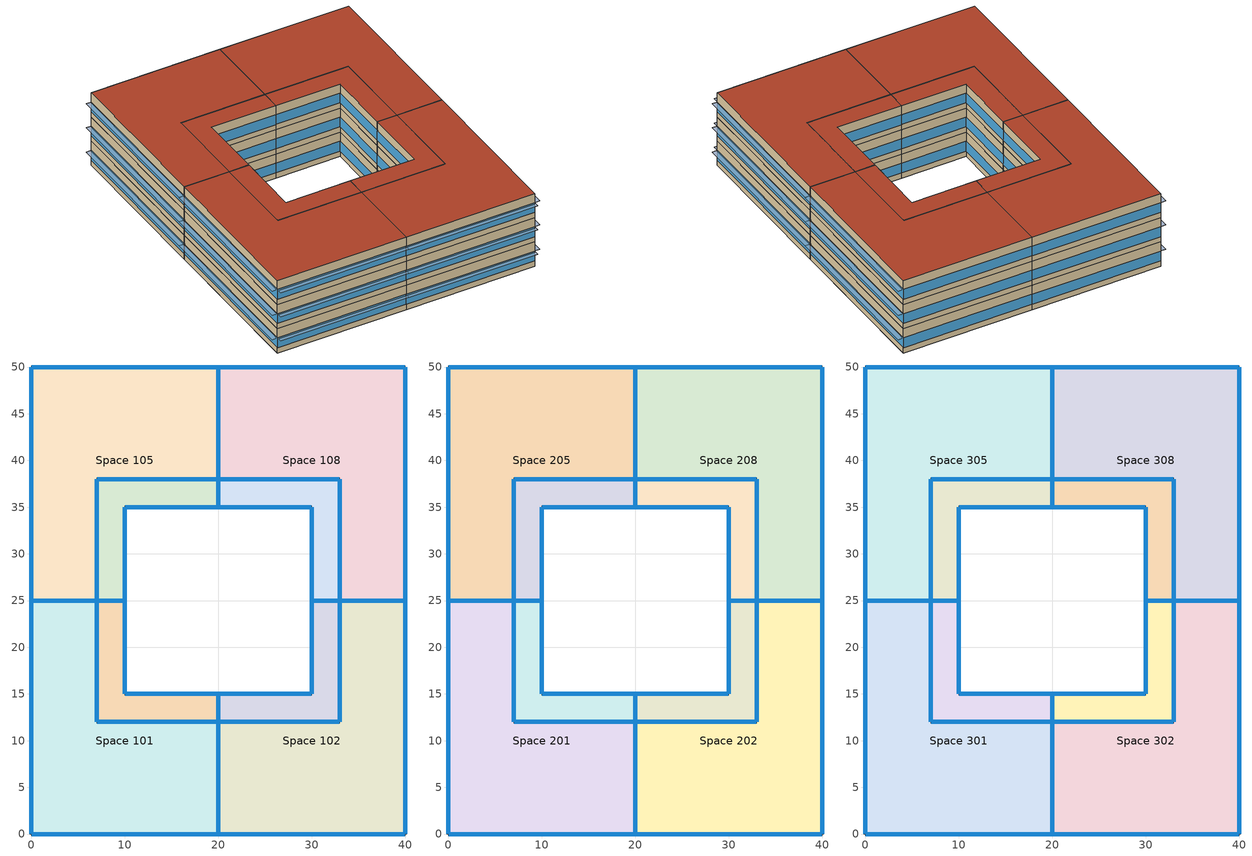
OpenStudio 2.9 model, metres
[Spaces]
Space 101
 floor ground: 7,25 7,12 20,12 20,0 0,0 0,25 z0
 wall outside: 0,25 0,0 20,0 20,12 7,12 7,25 0,25 z0:4
 window: 0.03,0 19.97,0 / 0,24.97 0,0.03 z0.9:2.5; 19.97,12 7.03,12 / 6.97,25 0.03,25 / 7,12.03 7,24.97 / 20,0.03 20,11.97 z0.9:2.51
 roof outside: 20,0 20,12 7,12 7,25 0,25 0,0 z4
Space 102
 floor ground: 40,25 40,0 20,0 20,12 33,12 33,25 z0
 wall outside: 33,25 33,12 20,12 20,0 40,0 40,25 33,25 z0:4
 window: 20,11.97 20,0.03 / 33,24.97 33,12.03 / 39.97,25 33.03,25 / 32.97,12 20.03,12 z0.9:2.51; 40,0.03 40,24.97 / 20.03,0 39.97,0 z0.9:2.5
 roof outside: 40,0 40,25 33,25 33,12 20,12 20,0 z4
Space 103
 floor ground: 10,25 10,15 20,15 20,12 7,12 7,25 z0
 wall outside: 7,25 7,12 20,12 20,15 10,15 10,25 7,25 z0:4
 window: 7.03,12 19.97,12 / 7,24.97 7,12.03 / 10,15.03 10,24.97 / 19.97,15 10.03,15 z0.9:2.51; 20,12.03 20,14.97 / 9.97,25 7.03,25 z0.9:2.53
 roof outside: 20,12 20,15 10,15 10,25 7,25 7,12 z4
Space 104
 floor ground: 33,25 33,12 20,12 20,15 30,15 30,25 z0
 wall outside: 30,25 30,15 20,15 20,12 33,12 33,25 30,25 z0:4
 window: 33,12.03 33,24.97 / 29.97,15 20.03,15 / 30,24.97 30,15.03 / 20.03,12 32.97,12 z0.9:2.51; 32.97,25 30.03,25 / 20,14.97 20,12.03 z0.9:2.53
 roof outside: 33,12 33,25 30,25 30,15 20,15 20,12 z4
Space 105
 floor ground: 20,50 20,38 7,38 7,25 0,25 0,50 z0
 wall outside: 20,50 0,50 0,25 7,25 7,38 20,38 20,50 z0:4
 window: 7,25.03 7,37.97 / 20,38.03 20,49.97 / 7.03,38 19.97,38 / 0.03,25 6.97,25 z0.9:2.51; 19.97,50 0.03,50 / 0,49.97 0,25.03 z0.9:2.5
 roof outside: 7,25 7,38 20,38 20,50 0,50 0,25 z4
Space 106
 floor ground: 20,38 20,35 10,35 10,25 7,25 7,38 z0
 wall outside: 20,38 7,38 7,25 10,25 10,35 20,35 20,38 z0:4
 window: 7,37.97 7,25.03 / 19.97,38 7.03,38 / 10,25.03 10,34.97 / 10.03,35 19.97,35 z0.9:2.51; 7.03,25 9.97,25 / 20,35.03 20,37.97 z0.9:2.53
 roof outside: 10,25 10,35 20,35 20,38 7,38 7,25 z4
Space 107
 floor ground: 33,38 33,25 30,25 30,35 20,35 20,38 z0
 wall outside: 33,25 33,38 20,38 20,35 30,35 30,25 33,25 z0:4
 window: 20.03,35 29.97,35 / 32.97,38 20.03,38 / 30,34.97 30,25.03 / 33,25.03 33,37.97 z0.9:2.51; 20,37.97 20,35.03 / 30.03,25 32.97,25 z0.9:2.53
 roof outside: 33,25 33,38 20,38 20,35 30,35 30,25 z4
Space 108
 floor ground: 40,50 40,25 33,25 33,38 20,38 20,50 z0
 wall outside: 40,25 40,50 20,50 20,38 33,38 33,25 40,25 z0:4
 window: 39.97,50 20.03,50 / 40,25.03 40,49.97 z0.9:2.5; 33.03,25 39.97,25 / 33,37.97 33,25.03 / 20.03,38 32.97,38 / 20,49.97 20,38.03 z0.9:2.51
 roof outside: 40,25 40,50 20,50 20,38 33,38 33,25 z4
Space 201
 floor ground: 7,25 7,12 20,12 20,0 0,0 0,25 z4
 wall outside: 0,25 0,0 20,0 20,12 7,12 7,25 0,25 z4:8
 window: 0,24.97 0,0.03 / 0.03,0 19.97,0 z4.9:6.5; 6.97,25 0.03,25 / 7,12.03 7,24.97 / 19.97,12 7.03,12 / 20,0.03 20,11.97 z4.9:6.51
 roof outside: 20,0 20,12 7,12 7,25 0,25 0,0 z8
Space 202
 floor ground: 40,25 40,0 20,0 20,12 33,12 33,25 z4
 wall outside: 33,25 33,12 20,12 20,0 40,0 40,25 33,25 z4:8
 window: 33,24.97 33,12.03 / 39.97,25 33.03,25 / 20,11.97 20,0.03 / 32.97,12 20.03,12 z4.9:6.51; 40,0.03 40,24.97 / 20.03,0 39.97,0 z4.9:6.5
 roof outside: 40,0 40,25 33,25 33,12 20,12 20,0 z8
Space 203
 floor ground: 10,25 10,15 20,15 20,12 7,12 7,25 z4
 wall outside: 7,25 7,12 20,12 20,15 10,15 10,25 7,25 z4:8
 window: 7,24.97 7,12.03 / 10,15.03 10,24.97 / 19.97,15 10.03,15 / 7.03,12 19.97,12 z4.9:6.51; 9.97,25 7.03,25 / 20,12.03 20,14.97 z4.9:6.53
 roof outside: 20,12 20,15 10,15 10,25 7,25 7,12 z8
Space 204
 floor ground: 33,25 33,12 20,12 20,15 30,15 30,25 z4
 wall outside: 30,25 30,15 20,15 20,12 33,12 33,25 30,25 z4:8
 window: 32.97,25 30.03,25 / 20,14.97 20,12.03 z4.9:6.53; 30,24.97 30,15.03 / 33,12.03 33,24.97 / 20.03,12 32.97,12 / 29.97,15 20.03,15 z4.9:6.51
 roof outside: 33,12 33,25 30,25 30,15 20,15 20,12 z8
Space 205
 floor ground: 20,50 20,38 7,38 7,25 0,25 0,50 z4
 wall outside: 20,50 0,50 0,25 7,25 7,38 20,38 20,50 z4:8
 window: 7,25.03 7,37.97 / 0.03,25 6.97,25 / 20,38.03 20,49.97 / 7.03,38 19.97,38 z4.9:6.51; 0,49.97 0,25.03 / 19.97,50 0.03,50 z4.9:6.5
 roof outside: 7,25 7,38 20,38 20,50 0,50 0,25 z8
Space 206
 floor ground: 20,38 20,35 10,35 10,25 7,25 7,38 z4
 wall outside: 20,38 7,38 7,25 10,25 10,35 20,35 20,38 z4:8
 window: 19.97,38 7.03,38 / 10.03,35 19.97,35 / 10,25.03 10,34.97 / 7,37.97 7,25.03 z4.9:6.51; 20,35.03 20,37.97 / 7.03,25 9.97,25 z4.9:6.53
 roof outside: 10,25 10,35 20,35 20,38 7,38 7,25 z8
Space 207
 floor ground: 33,38 33,25 30,25 30,35 20,35 20,38 z4
 wall outside: 33,25 33,38 20,38 20,35 30,35 30,25 33,25 z4:8
 window: 20.03,35 29.97,35 / 33,25.03 33,37.97 / 30,34.97 30,25.03 / 32.97,38 20.03,38 z4.9:6.51; 30.03,25 32.97,25 / 20,37.97 20,35.03 z4.9:6.53
 roof outside: 33,25 33,38 20,38 20,35 30,35 30,25 z8
Space 208
 floor ground: 40,50 40,25 33,25 33,38 20,38 20,50 z4
 wall outside: 40,25 40,50 20,50 20,38 33,38 33,25 40,25 z4:8
 window: 39.97,50 20.03,50 / 40,25.03 40,49.97 z4.9:6.5; 33.03,25 39.97,25 / 33,37.97 33,25.03 / 20.03,38 32.97,38 / 20,49.97 20,38.03 z4.9:6.51
 roof outside: 40,25 40,50 20,50 20,38 33,38 33,25 z8
Space 301
 floor ground: 7,25 7,12 20,12 20,0 0,0 0,25 z8
 wall outside: 0,25 0,0 20,0 20,12 7,12 7,25 0,25 z8:12
 window: 6.97,25 0.03,25 / 7,12.03 7,24.97 / 19.97,12 7.03,12 / 20,0.03 20,11.97 z8.9:10.51; 0,24.97 0,0.03 / 0.03,0 19.97,0 z8.9:10.5
 roof outside: 20,0 20,12 7,12 7,25 0,25 0,0 z12
Space 302
 floor ground: 40,25 40,0 20,0 20,12 33,12 33,25 z8
 wall outside: 33,25 33,12 20,12 20,0 40,0 40,25 33,25 z8:12
 window: 33,24.97 33,12.03 / 39.97,25 33.03,25 / 20,11.97 20,0.03 / 32.97,12 20.03,12 z8.9:10.51; 40,0.03 40,24.97 / 20.03,0 39.97,0 z8.9:10.5
 roof outside: 40,0 40,25 33,25 33,12 20,12 20,0 z12
Space 303
 floor ground: 10,25 10,15 20,15 20,12 7,12 7,25 z8
 wall outside: 7,25 7,12 20,12 20,15 10,15 10,25 7,25 z8:12
 window: 9.97,25 7.03,25 / 20,12.03 20,14.97 z8.9:10.53; 7.03,12 19.97,12 / 19.97,15 10.03,15 / 7,24.97 7,12.03 / 10,15.03 10,24.97 z8.9:10.51
 roof outside: 20,12 20,15 10,15 10,25 7,25 7,12 z12
Space 304
 floor ground: 33,25 33,12 20,12 20,15 30,15 30,25 z8
 wall outside: 30,25 30,15 20,15 20,12 33,12 33,25 30,25 z8:12
 window: 33,12.03 33,24.97 / 30,24.97 30,15.03 / 20.03,12 32.97,12 / 29.97,15 20.03,15 z8.9:10.51; 32.97,25 30.03,25 / 20,14.97 20,12.03 z8.9:10.53
 roof outside: 33,12 33,25 30,25 30,15 20,15 20,12 z12
Space 305
 floor ground: 20,50 20,38 7,38 7,25 0,25 0,50 z8
 wall outside: 20,50 0,50 0,25 7,25 7,38 20,38 20,50 z8:12
 window: 19.97,50 0.03,50 / 0,49.97 0,25.03 z8.9:10.5; 7,25.03 7,37.97 / 7.03,38 19.97,38 / 20,38.03 20,49.97 / 0.03,25 6.97,25 z8.9:10.51
 roof outside: 7,25 7,38 20,38 20,50 0,50 0,25 z12
Space 306
 floor ground: 20,38 20,35 10,35 10,25 7,25 7,38 z8
 wall outside: 20,38 7,38 7,25 10,25 10,35 20,35 20,38 z8:12
 window: 20,35.03 20,37.97 / 7.03,25 9.97,25 z8.9:10.53; 19.97,38 7.03,38 / 10.03,35 19.97,35 / 10,25.03 10,34.97 / 7,37.97 7,25.03 z8.9:10.51
 roof outside: 10,25 10,35 20,35 20,38 7,38 7,25 z12
Space 307
 floor ground: 33,38 33,25 30,25 30,35 20,35 20,38 z8
 wall outside: 33,25 33,38 20,38 20,35 30,35 30,25 33,25 z8:12
 window: 20,37.97 20,35.03 / 30.03,25 32.97,25 z8.9:10.53; 20.03,35 29.97,35 / 33,25.03 33,37.97 / 30,34.97 30,25.03 / 32.97,38 20.03,38 z8.9:10.51
 roof outside: 33,25 33,38 20,38 20,35 30,35 30,25 z12
Space 308
 floor ground: 40,50 40,25 33,25 33,38 20,38 20,50 z8
 wall outside: 40,25 40,50 20,50 20,38 33,38 33,25 40,25 z8:12
 window: 39.97,50 20.03,50 / 40,25.03 40,49.97 z8.9:10.5; 33.03,25 39.97,25 / 33,37.97 33,25.03 / 20.03,38 32.97,38 / 20,49.97 20,38.03 z8.9:10.51
 roof outside: 40,25 40,50 20,50 20,38 33,38 33,25 z12
shading: 39.97,-0.8 39.97,0 20.03,0 20.03,-0.8 z2.5; 33,12.03 33,24.97 32.2,24.97 32.2,12.03 z2.51; 6.97,25 6.97,25.81 0.03,25.81 0.03,25 z2.51; 40.8,25.03 40.8,49.97 40,49.97 40,25.03 z2.5; 20,0.03 20,11.97 19.2,11.97 19.2,0.03 z2.51; 6.97,25 6.97,25.81 0.03,25.81 0.03,25 z6.51; 19.97,-0.8 19.97,0 0.03,0 0.03,-0.8 z2.5; 19.97,12 19.97,12.8 7.03,12.8 7.03,12 z2.51; 0,0.03 0,24.97 -0.8,24.97 -0.8,0.03 z2.5; 7.8,25.03 7.8,37.97 7,37.97 7,25.03 z6.51; 20,38.03 20,49.97 19.2,49.97 19.2,38.03 z2.51; 32.97,12 32.97,12.8 20.03,12.8 20.03,12 z2.51; 33,25.03 33,37.97 32.2,37.97 32.2,25.03 z2.51; 6.97,24.19 6.97,25 0.03,25 0.03,24.19 z6.51; 40.8,0.03 40.8,24.97 40,24.97 40,0.03 z2.5; 7.8,12.03 7.8,24.97 7,24.97 7,12.03 z2.51; 33,12.03 33,24.97 32.2,24.97 32.2,12.03 z6.51; 7.8,12.03 7.8,24.97 7,24.97 7,12.03 z6.51; 20.8,0.03 20.8,11.97 20,11.97 20,0.03 z2.51; 39.97,25 39.97,25.81 33.03,25.81 33.03,25 z2.51; 6.97,24.19 6.97,25 0.03,25 0.03,24.19 z2.51; 39.97,24.19 39.97,25 33.03,25 33.03,24.19 z2.51; 19.97,-0.8 19.97,0 0.03,0 0.03,-0.8 z6.5; 7.8,25.03 7.8,37.97 7,37.97 7,25.03 z2.51; 0,0.03 0,24.97 -0.8,24.97 -0.8,0.03 z6.5; 20.8,38.03 20.8,49.97 20,49.97 20,38.03 z2.51; 19.97,-0.8 19.97,0 0.03,0 0.03,-0.8 z10.5; 19.97,37.2 19.97,38 7.03,38 7.03,37.2 z2.51; 19.97,12 19.97,12.8 7.03,12.8 7.03,12 z6.51; 0,25.03 0,49.97 -0.8,49.97 -0.8,25.03 z2.5; 6.97,25 6.97,25.81 0.03,25.81 0.03,25 z10.51; 39.97,-0.8 39.97,0 20.03,0 20.03,-0.8 z10.5; 32.97,37.2 32.97,38 20.03,38 20.03,37.2 z2.51; 0,25.03 0,49.97 -0.8,49.97 -0.8,25.03 z6.5; 20.8,0.03 20.8,11.97 20,11.97 20,0.03 z6.51; 39.97,25 39.97,25.81 33.03,25.81 33.03,25 z6.51; 40.8,0.03 40.8,24.97 40,24.97 40,0.03 z6.5; 39.97,-0.8 39.97,0 20.03,0 20.03,-0.8 z6.5; 39.97,24.19 39.97,25 33.03,25 33.03,24.19 z6.51; 20,0.03 20,11.97 19.2,11.97 19.2,0.03 z6.51; 32.97,12 32.97,12.8 20.03,12.8 20.03,12 z6.51; 20.8,38.03 20.8,49.97 20,49.97 20,38.03 z6.51; 20.8,38.03 20.8,49.97 20,49.97 20,38.03 z10.51; 19.97,37.2 19.97,38 7.03,38 7.03,37.2 z6.51; 20,38.03 20,49.97 19.2,49.97 19.2,38.03 z6.51; 7.8,12.03 7.8,24.97 7,24.97 7,12.03 z10.51; 7.8,25.03 7.8,37.97 7,37.97 7,25.03 z10.51; 19.97,37.2 19.97,38 7.03,38 7.03,37.2 z10.51; 40.8,25.03 40.8,49.97 40,49.97 40,25.03 z6.5; 33,25.03 33,37.97 32.2,37.97 32.2,25.03 z6.51; 32.97,37.2 32.97,38 20.03,38 20.03,37.2 z6.51; 0,0.03 0,24.97 -0.8,24.97 -0.8,0.03 z10.5; 19.97,12 19.97,12.8 7.03,12.8 7.03,12 z10.51; 20.8,0.03 20.8,11.97 20,11.97 20,0.03 z10.51; 33,12.03 33,24.97 32.2,24.97 32.2,12.03 z10.51; 39.97,25 39.97,25.81 33.03,25.81 33.03,25 z10.51; 40.8,0.03 40.8,24.97 40,24.97 40,0.03 z10.5; 20,0.03 20,11.97 19.2,11.97 19.2,0.03 z10.51; 32.97,12 32.97,12.8 20.03,12.8 20.03,12 z10.51; 6.97,24.19 6.97,25 0.03,25 0.03,24.19 z10.51; 0,25.03 0,49.97 -0.8,49.97 -0.8,25.03 z10.5; 39.97,24.19 39.97,25 33.03,25 33.03,24.19 z10.51; 40.8,25.03 40.8,49.97 40,49.97 40,25.03 z10.5; 33,25.03 33,37.97 32.2,37.97 32.2,25.03 z10.51; 32.97,37.2 32.97,38 20.03,38 20.03,37.2 z10.51; 20,38.03 20,49.97 19.2,49.97 19.2,38.03 z10.51
[Building]
Building 1: Space Type=189.1-2009 - Office - OpenOffice - CZ4-8; Default Construction Set=189.1-2009 - CZ5 - Office
[Site]
COPENHAGEN: Latitude {deg}=55.63; Longitude {deg}=12.67; Time Zone {hr}=1; Elevation {m}=5
[ClimateZones]
Climate Zone Institution Name 1=ASHRAE; Climate Zone Document Name 1=ANSI/ASHRAE Standard 169; Climate Zone Document Year 1=2006; Climate Zone Institution Name 2=CEC; Climate Zone Document Name 2=California Climate Zone Descriptions; Climate Zone Document Year 2=1995
[SizingPeriod:DesignDay] Sky Clearness=0; Rain Indicator=0; Snow Indicator=0; Day of Month=21; Daylight Saving Time Indicator=0; Dry-Bulb Temperature Range Modifier Type=DefaultMultipliers
Name | Maximum Dry-Bulb Temperature {C} | Daily Dry-Bulb Temperature Range {deltaC} | Humidity Indicating Conditions at Maximum Dry-Bulb | Barometric Pressure {Pa} | Wind Speed {m/s} | Wind Direction {deg} | Month | Day Type | Humidity Indicating Type | Solar Model Indicator | ASHRAE Taub | ASHRAE Taud
ISTANBUL Ann Htg 99.6% Condns DB | -2.6 | 0 | -2.6 | 100881 | 6.2 | 0 | 2 | WinterDesignDay | Wetbulb | ASHRAEClearSky
ISTANBUL Ann Hum_n 99.6% Condns DP=>MCDB | 0.6 | 0 | -7.2 | 100881 | 6.2 | 0 | 2 | WinterDesignDay | Dewpoint | ASHRAEClearSky
ISTANBUL Ann Htg Wind 99.6% Condns WS=>MCDB | 1.3 | 0 | 1.3 | 100881 | 13.8 | 0 | 2 | WinterDesignDay | Wetbulb | ASHRAEClearSky
ISTANBUL Ann Clg .4% Condns DB=>MWB | 31.1 | 7.7 | 21.4 | 100881 | 5.8 | 30 | 8 | SummerDesignDay | Wetbulb | ASHRAETau | 0.47 | 1.973
ISTANBUL Ann Clg .4% Condns WB=>MDB | 27.6 | 7.7 | 24.3 | 100881 | 5.8 | 30 | 8 | SummerDesignDay | Wetbulb | ASHRAETau | 0.47 | 1.973
ISTANBUL Ann Clg .4% Condns DP=>MDB | 26.2 | 7.7 | 23.2 | 100881 | 5.8 | 30 | 8 | SummerDesignDay | Dewpoint | ASHRAETau | 0.47 | 1.973
ISTANBUL Ann Clg .4% Condns Enth=>MDB | 27.5 | 7.7 | 73600 | 100881 | 5.8 | 30 | 8 | SummerDesignDay | Enthalpy | ASHRAETau | 0.47 | 1.973
ABU DHABI Ann Htg 99.6% Condns DB | 11.5 | 0 | 11.5 | 101001 | 2.1 | 110 | 1 | WinterDesignDay | Wetbulb | ASHRAEClearSky
ABU DHABI Ann Hum_n 99.6% Condns DP=>MCDB | 30.6 | 0 | 0.1 | 101001 | 2.1 | 110 | 1 | WinterDesignDay | Dewpoint | ASHRAEClearSky
ABU DHABI Ann Htg Wind 99.6% Condns WS=>MCDB | 20.5 | 0 | 20.5 | 101001 | 9.9 | 110 | 1 | WinterDesignDay | Wetbulb | ASHRAEClearSky
ABU DHABI Ann Clg .4% Condns DB=>MWB | 44.9 | 12.5 | 23.2 | 101001 | 4.3 | 320 | 8 | SummerDesignDay | Wetbulb | ASHRAETau | 0.758 | 1.347
ABU DHABI Ann Clg .4% Condns WB=>MDB | 35.3 | 12.5 | 30.6 | 101001 | 4.3 | 320 | 8 | SummerDesignDay | Wetbulb | ASHRAETau | 0.758 | 1.347
ABU DHABI Ann Clg .4% Condns DP=>MDB | 33.5 | 12.5 | 29.4 | 101001 | 4.3 | 320 | 8 | SummerDesignDay | Dewpoint | ASHRAETau | 0.758 | 1.347
ABU DHABI Ann Clg .4% Condns Enth=>MDB | 35 | 12.5 | 103700 | 101001 | 4.3 | 320 | 8 | SummerDesignDay | Enthalpy | ASHRAETau | 0.758 | 1.347
COPENHAGEN Ann Htg 99.6% Condns DB | -9.2 | 0 | -9.2 | 101265 | 4.8 | 50 | 2 | WinterDesignDay | Wetbulb | ASHRAEClearSky
COPENHAGEN Ann Hum_n 99.6% Condns DP=>MCDB | -7.6 | 0 | -12 | 101265 | 4.8 | 50 | 2 | WinterDesignDay | Dewpoint | ASHRAEClearSky
COPENHAGEN Ann Htg Wind 99.6% Condns WS=>MCDB | 4.1 | 0 | 4.1 | 101265 | 14.7 | 50 | 2 | WinterDesignDay | Wetbulb | ASHRAEClearSky
COPENHAGEN Ann Clg .4% Condns DB=>MWB | 25.5 | 8 | 17.9 | 101265 | 4.6 | 160 | 7 | SummerDesignDay | Wetbulb | ASHRAETau | 0.447 | 1.986
COPENHAGEN Ann Clg .4% Condns WB=>MDB | 23.4 | 8 | 19.3 | 101265 | 4.6 | 160 | 7 | SummerDesignDay | Wetbulb | ASHRAETau | 0.447 | 1.986
COPENHAGEN Ann Clg .4% Condns DP=>MDB | 20.8 | 8 | 17.9 | 101265 | 4.6 | 160 | 7 | SummerDesignDay | Dewpoint | ASHRAETau | 0.447 | 1.986
COPENHAGEN Ann Clg .4% Condns Enth=>MDB | 23.1 | 8 | 54800 | 101265 | 4.6 | 160 | 7 | SummerDesignDay | Enthalpy | ASHRAETau | 0.447 | 1.986
[DefaultConstructionSet] Interior Partition Construction=Interior Partition
Name | Default Exterior Surface Constructions | Default Interior Surface Constructions | Default Ground Contact Surface Constructions | Default Exterior SubSurface Constructions | Default Interior SubSurface Constructions
189.1-2009 - CZ5 - Office | Default Surface Constructions 13 | Default Surface Constructions 14 | Default Surface Constructions 15 | Default Sub Surface Constructions 9 | Default Sub Surface Constructions 10
TES_PROJECT_CUSTOM_2 | Default Surface Constructions 22 | Default Surface Constructions 23 | Default Surface Constructions 24 | Default Sub Surface Constructions 15 | Default Sub Surface Constructions 16
[DefaultSurfaceConstructions]
Name | Floor Construction | Wall Construction | Roof Ceiling Construction
Default Surface Constructions 13 | ExtSlabCarpet 4in ClimateZone 1-8 | ASHRAE 189.1-2009 ExtWall Mass ClimateZone 5 | ASHRAE 189.1-2009 ExtRoof IEAD ClimateZone 2-5
Default Surface Constructions 14; Default Surface Constructions 23 | Interior Floor | Interior Wall | Interior Ceiling
Default Surface Constructions 15; Default Surface Constructions 24 | ExtSlabCarpet 4in ClimateZone 1-8 | ExtSlabCarpet 4in ClimateZone 1-8 | ExtSlabCarpet 4in ClimateZone 1-8
Default Surface Constructions 22 | ExtSlabCarpet 4in ClimateZone 1-8 | TES_PROJECT_CUSTOM_CONSTRUCTION1 | ASHRAE 189.1-2009 ExtRoof IEAD ClimateZone 1
[Construction]
ExtSlabCarpet 4in ClimateZone 1-8: MAT-CC05 4 HW CONCRETE, CP02 CARPET PAD
ASHRAE 189.1-2009 ExtRoof IEAD ClimateZone 1: Roof Membrane, Roof Insulation [18], Metal Decking
Interior Floor: F16 Acoustic tile, F05 Ceiling air space resistance, M11 100mm lightweight concrete
Interior Wall: G01a 19mm gypsum board, F04 Wall air space resistance, G01a 19mm gypsum board
Interior Ceiling: M11 100mm lightweight concrete, F05 Ceiling air space resistance, F16 Acoustic tile
ASHRAE 189.1-2009 ExtWindow ClimateZone 1: Theoretical Glass [167]
Exterior Door: F08 Metal surface, I01 25mm insulation board
Interior Window: Clear 3mm
Interior Door; Interior Partition: G05 25mm wood
ASHRAE 189.1-2009 ExtRoof IEAD ClimateZone 2-5: Roof Membrane, Roof Insulation [21], Metal Decking
ASHRAE 189.1-2009 ExtWindow ClimateZone 4-5: Theoretical Glass [207]
ASHRAE 189.1-2009 ExtWall Mass ClimateZone 5: 1IN Stucco, 8IN Concrete HW, Wall Insulation [40], 1/2IN Gypsum
TES_PROJECT_CUSTOM_CONSTRUCTION1: Brick - Fired Clay - 4 in. - 150 lb/ft3, F04 Wall air space resistance, Glass Fiber - Organic Bonded - 1 in., Concrete Block - 10 in. - 115 lb/ft3 - Unreinforced - Cells Empty, 1/2IN Gypsum
[Material]
Name | Roughness | Thickness {m} | Conductivity {W/m-K} | Density {kg/m3} | Specific Heat {J/kg-K} | Thermal Absorptance | Solar Absorptance | Visible Absorptance
MAT-CC05 4 HW CONCRETE | Rough | 0.1016 | 1.311 | 2240 | 836.8 | 0.9 | 0.85 | 0.85
1IN Stucco | Smooth | 0.0253 | 0.6918 | 1858 | 837 | 0.9 | 0.92 | 0.92
8IN Concrete HW | MediumRough | 0.2033 | 1.7296 | 2243 | 837 | 0.9 | 0.65 | 0.65
1/2IN Gypsum | Smooth | 0.0127 | 0.16 | 784.9 | 830 | 0.9 | 0.4 | 0.4
Roof Membrane | VeryRough | 0.0095 | 0.16 | 1121.29 | 1460 | 0.9 | 0.7 | 0.7
Roof Insulation [18] | MediumRough | 0.1693 | 0.049 | 265 | 836.8 | 0.9 | 0.7 | 0.7
Metal Decking | MediumSmooth | 0.0015 | 45.006 | 7680 | 418.4 | 0.9 | 0.6 | 0.6
F16 Acoustic tile | MediumSmooth | 0.0191 | 0.06 | 368 | 590 | 0.9 | 0.3 | 0.3
M11 100mm lightweight concrete | MediumRough | 0.1016 | 0.53 | 1280 | 840 | 0.9 | 0.5 | 0.5
G01a 19mm gypsum board | MediumSmooth | 0.019 | 0.16 | 800 | 1090 | 0.9 | 0.4 | 0.4
F08 Metal surface | Smooth | 0.0008 | 45.28 | 7824 | 500 | 0.9 | 0.7 | 0.7
I01 25mm insulation board | MediumRough | 0.0254 | 0.03 | 43 | 1210 | 0.9 | 0.6 | 0.6
G05 25mm wood | MediumSmooth | 0.0254 | 0.15 | 608 | 1630 | 0.9 | 0.5 | 0.5
Roof Insulation [21] | MediumRough | 0.2105 | 0.049 | 265 | 836.8 | 0.9 | 0.7 | 0.7
Wall Insulation [40] | MediumRough | 0.0794 | 0.0432 | 91 | 837 | 0.9 | 0.5 | 0.5
Brick - Fired Clay - 4 in. - 150 lb/ft3 | MediumRough | 0.1016 | 1.34 | 2402.77 | 790
Glass Fiber - Organic Bonded - 1 in. | MediumRough | 0.0254 | 0.036 | 64 | 960
Concrete Block - 10 in. - 115 lb/ft3 - Unreinforced - Cells Empty | MediumRough | 0.254 | 0.923058 | 1842.12 | 380.089
[Material:NoMass]
CP02 CARPET PAD: Roughness=Smooth; Thermal Resistance {m2-K/W}=0.1; Thermal Absorptance=0.9; Solar Absorptance=0.8; Visible Absorptance=0.8
[Material:AirGap]
Name | Thermal Resistance {m2-K/W}
F05 Ceiling air space resistance | 0.18
F04 Wall air space resistance | 0.15
[DefaultSubSurfaceConstructions]
Name | Fixed Window Construction | Operable Window Construction | Door Construction | Tubular Daylight Dome Construction | Tubular Daylight Diffuser Construction
Default Sub Surface Constructions 9 | ASHRAE 189.1-2009 ExtWindow ClimateZone 4-5 | ASHRAE 189.1-2009 ExtWindow ClimateZone 4-5 | Exterior Door | Interior Window | Interior Window
Default Sub Surface Constructions 10; Default Sub Surface Constructions 16 | Interior Window | Interior Window | Interior Door
Default Sub Surface Constructions 15 | ASHRAE 189.1-2009 ExtWindow ClimateZone 1 | ASHRAE 189.1-2009 ExtWindow ClimateZone 1 | Exterior Door | Interior Window | Interior Window
[WindowMaterial:Glazing] Optical Data Type=SpectralAverage; Thickness {m}=0.003; Back Side Solar Reflectance at Normal Incidence=0; Back Side Visible Reflectance at Normal Incidence=0; Infrared Transmittance at Normal Incidence=0; Dirt Correction Factor for Solar and Visible Transmittance=1; Solar Diffusing=No
Name | Solar Transmittance at Normal Incidence | Front Side Solar Reflectance at Normal Incidence | Visible Transmittance at Normal Incidence | Front Side Visible Reflectance at Normal Incidence | Front Side Infrared Hemispherical Emissivity | Back Side Infrared Hemispherical Emissivity | Conductivity {W/m-K}
Theoretical Glass [167] | 0.2374 | 0.7126 | 0.2512 | 0.6988 | 0.985 | 0.985 | 2.1073
Clear 3mm | 0.837 | 0.075 | 0.898 | 0.081 | 0.84 | 0.84 | 0.9
Theoretical Glass [207] | 0.3311 | 0.6189 | 0.44 | 0.51 | 0.9 | 0.9 | 0.0133
[WindowMaterial:Blind]
Window Material Blind 1: Slat Width {m}=0.025; Slat Separation {m}=0.01875; Front Side Slat Beam Solar Reflectance=0.5; Back Side Slat Beam Solar Reflectance=0.5; Front Side Slat Diffuse Solar Reflectance=0.5; Back Side Slat Diffuse Solar Reflectance=0.5; Slat Beam Visible Transmittance=0
[SpaceType] Standards Building Type=Office
Name | Default Schedule Set | Design Specification Outdoor Air Object | Standards Space Type
189.1-2009 - Office - Corridor - CZ1-3 | 189.1-2009 - Office - Corridor - CZ1-3 Schedule Set | 189.1-2009 - Office - Corridor - CZ1-3 Ventilation | Corridor
189.1-2009 - Office - Lobby - CZ1-3 | 189.1-2009 - Office - Lobby - CZ1-3 Schedule Set | 189.1-2009 - Office - Lobby - CZ1-3 Ventilation | Lobby
189.1-2009 - Office - OpenOffice - CZ1-3 | 189.1-2009 - Office - OpenOffice - CZ1-3 Schedule Set | 189.1-2009 - Office - OpenOffice - CZ1-3 Ventilation | OpenOffice
189.1-2009 - Office - OpenOffice - CZ4-8 | 189.1-2009 - Office - OpenOffice - CZ4-8 Schedule Set | 189.1-2009 - Office - OpenOffice - CZ4-8 Ventilation | OpenOffice
[DefaultScheduleSet] People Activity Level Schedule=Office Activity; Lighting Schedule=Office Bldg Light; Electric Equipment Schedule=Office Bldg Equip; Infiltration Schedule=Office Infil Quarter On
Name | Number of People Schedule | Hours of Operation Schedule
189.1-2009 - Office - Corridor - CZ1-3 Schedule Set; 189.1-2009 - Office - OpenOffice - CZ1-3 Schedule Set; 189.1-2009 - Office - OpenOffice - CZ4-8 Schedule Set | Office Work Occ
189.1-2009 - Office - Lobby - CZ1-3 Schedule Set | Office Misc Occ
CUSTOM - Corridor - CZ1-3 Schedule Set 1; CUSTOM - Lobby - CZ1-3 Schedule Set 1; CUSTOM - OpenOffice - CZ1-3 Schedule Set 1 | CUSTOM Office Work Occ 1 | CUSTOM Office Bldg Equip 1
[Lights:Definition] Design Level Calculation Method=Watts/Area
Name | Watts per Space Floor Area {W/m2}
189.1-2009 - Office - Corridor - CZ1-3 Lights Definition | 4.84376
189.1-2009 - Office - Lobby - CZ1-3 Lights Definition | 12.5938
189.1-2009 - Office - OpenOffice - CZ1-3 Lights Definition; 189.1-2009 - Office - OpenOffice - CZ4-8 Lights Definition | 10.6563
[Lights]
Name | Lights Definition | Space or SpaceType
189.1-2009 - Office - Corridor - CZ1-3 Lights | 189.1-2009 - Office - Corridor - CZ1-3 Lights Definition | 189.1-2009 - Office - Corridor - CZ1-3
189.1-2009 - Office - Lobby - CZ1-3 Lights | 189.1-2009 - Office - Lobby - CZ1-3 Lights Definition | 189.1-2009 - Office - Lobby - CZ1-3
189.1-2009 - Office - OpenOffice - CZ1-3 Lights | 189.1-2009 - Office - OpenOffice - CZ1-3 Lights Definition | 189.1-2009 - Office - OpenOffice - CZ1-3
189.1-2009 - Office - OpenOffice - CZ4-8 Lights | 189.1-2009 - Office - OpenOffice - CZ4-8 Lights Definition | 189.1-2009 - Office - OpenOffice - CZ4-8
[DesignSpecification:OutdoorAir] Outdoor Air Method=Sum
Name | Outdoor Air Flow per Floor Area {m3/s-m2} | Outdoor Air Flow per Person {m3/s-person}
189.1-2009 - Office - Corridor - CZ1-3 Ventilation | 0.000254
189.1-2009 - Office - Lobby - CZ1-3 Ventilation |  | 0.00707921
189.1-2009 - Office - OpenOffice - CZ1-3 Ventilation; 189.1-2009 - Office - OpenOffice - CZ4-8 Ventilation |  | 0.00943895
[People:Definition] Number of People Calculation Method=People/Area; Fraction Radiant=0.3
Name | People per Space Floor Area {person/m2}
189.1-2009 - Office - Corridor - CZ1-3 People Definition | 0.0107639
189.1-2009 - Office - Lobby - CZ1-3 People Definition | 0.1
189.1-2009 - Office - OpenOffice - CZ1-3 People Definition; 189.1-2009 - Office - OpenOffice - CZ4-8 People Definition | 0.0565105
[People]
Name | People Definition | Space or SpaceType
189.1-2009 - Office - Corridor - CZ1-3 People | 189.1-2009 - Office - Corridor - CZ1-3 People Definition | 189.1-2009 - Office - Corridor - CZ1-3
189.1-2009 - Office - Lobby - CZ1-3 People | 189.1-2009 - Office - Lobby - CZ1-3 People Definition | 189.1-2009 - Office - Lobby - CZ1-3
189.1-2009 - Office - OpenOffice - CZ1-3 People | 189.1-2009 - Office - OpenOffice - CZ1-3 People Definition | 189.1-2009 - Office - OpenOffice - CZ1-3
189.1-2009 - Office - OpenOffice - CZ4-8 People | 189.1-2009 - Office - OpenOffice - CZ4-8 People Definition | 189.1-2009 - Office - OpenOffice - CZ4-8
[SpaceInfiltration:DesignFlowRate] Design Flow Rate Calculation Method=Flow/ExteriorArea
Name | Space or SpaceType | Flow per Exterior Surface Area {m3/s-m2}
189.1-2009 - Office - Corridor - CZ1-3 Infiltration | 189.1-2009 - Office - Corridor - CZ1-3 | 0.00030226
189.1-2009 - Office - Lobby - CZ1-3 Infiltration | 189.1-2009 - Office - Lobby - CZ1-3 | 0.00030226
189.1-2009 - Office - OpenOffice - CZ1-3 Infiltration | 189.1-2009 - Office - OpenOffice - CZ1-3 | 0.00030226
189.1-2009 - Office - OpenOffice - CZ4-8 Infiltration | 189.1-2009 - Office - OpenOffice - CZ4-8 | 0.000226568
[ElectricEquipment:Definition] Design Level Calculation Method=Watts/Area
Name | Watts per Space Floor Area {W/m2}
189.1-2009 - Office - Corridor - CZ1-3 Electric Equipment Definition | 1.72223
189.1-2009 - Office - Lobby - CZ1-3 Electric Equipment Definition | 0.753474
189.1-2009 - Office - OpenOffice - CZ1-3 Electric Equipment Definition; 189.1-2009 - Office - OpenOffice - CZ4-8 Electric Equipment Definition | 7.64238
[ElectricEquipment]
Name | Electric Equipment Definition | Space or SpaceType
189.1-2009 - Office - Corridor - CZ1-3 Electric Equipment | 189.1-2009 - Office - Corridor - CZ1-3 Electric Equipment Definition | 189.1-2009 - Office - Corridor - CZ1-3
189.1-2009 - Office - Lobby - CZ1-3 Electric Equipment | 189.1-2009 - Office - Lobby - CZ1-3 Electric Equipment Definition | 189.1-2009 - Office - Lobby - CZ1-3
189.1-2009 - Office - OpenOffice - CZ1-3 Electric Equipment | 189.1-2009 - Office - OpenOffice - CZ1-3 Electric Equipment Definition | 189.1-2009 - Office - OpenOffice - CZ1-3
189.1-2009 - Office - OpenOffice - CZ4-8 Electric Equipment | 189.1-2009 - Office - OpenOffice - CZ4-8 Electric Equipment Definition | 189.1-2009 - Office - OpenOffice - CZ4-8
[ThermostatSetpoint:DualSetpoint] Heating Setpoint Temperature Schedule=Medium Office HtgSetp; Cooling Setpoint Temperature Schedule=Medium Office ClgSetp
Thermal Zone 1 Thermostat; Thermal Zone 2 Thermostat; Thermal Zone 3 Thermostat 1; Thermal Zone 4 Thermostat 1; Thermal Zone 5 Thermostat 1; Thermal Zone 6 Thermostat 1; Thermal Zone 7 Thermostat 1
[ShadingControl]
Shading Control 1: Shading Type=InteriorBlind; Shading Device Material=Window Material Blind 1
[BuildingStory] Nominal Floor to Floor Height {m}=4
Name | Nominal Z Coordinate {m}
Building Story 1 | 0
Building Story 2 | 4
Building Story 3 | 8
[Space] Default Construction Set=TES_PROJECT_CUSTOM_2
Name | Space Type | Default Schedule Set | Building Story | Thermal Zone
Space 101 | 189.1-2009 - Office - Lobby - CZ1-3 | CUSTOM - Lobby - CZ1-3 Schedule Set 1 | Building Story 1 | Thermal Zone 2
Space 102; Space 105; Space 108 | 189.1-2009 - Office - OpenOffice - CZ1-3 | CUSTOM - OpenOffice - CZ1-3 Schedule Set 1 | Building Story 1 | Thermal Zone 1
Space 103; Space 104; Space 106; Space 107 | 189.1-2009 - Office - Corridor - CZ1-3 | CUSTOM - Corridor - CZ1-3 Schedule Set 1 | Building Story 1 | Thermal Zone 3
Space 201; Space 202; Space 205; Space 208 | 189.1-2009 - Office - OpenOffice - CZ1-3 | CUSTOM - OpenOffice - CZ1-3 Schedule Set 1 | Building Story 2 | Thermal Zone 5
Space 203; Space 204; Space 206; Space 207 | 189.1-2009 - Office - Corridor - CZ1-3 | CUSTOM - Corridor - CZ1-3 Schedule Set 1 | Building Story 2 | Thermal Zone 4
Space 301; Space 302; Space 305; Space 308 | 189.1-2009 - Office - OpenOffice - CZ1-3 | CUSTOM - OpenOffice - CZ1-3 Schedule Set 1 | Building Story 3 | Thermal Zone 7
Space 303; Space 304; Space 306; Space 307 | 189.1-2009 - Office - Corridor - CZ1-3 | CUSTOM - Corridor - CZ1-3 Schedule Set 1 | Building Story 3 | Thermal Zone 6
[ThermalZone] Use Ideal Air Loads=Yes
Name | Thermostat
Thermal Zone 1 | Thermal Zone 1 Thermostat
Thermal Zone 2 | Thermal Zone 2 Thermostat
Thermal Zone 3 | Thermal Zone 3 Thermostat 1
Thermal Zone 4 | Thermal Zone 4 Thermostat 1
Thermal Zone 5 | Thermal Zone 5 Thermostat 1
Thermal Zone 6 | Thermal Zone 6 Thermostat 1
Thermal Zone 7 | Thermal Zone 7 Thermostat 1
[Sizing:Zone] Zone Cooling Design Supply Air Temperature Input Method=SupplyAirTemperature; Zone Cooling Design Supply Air Temperature {C}=14; Zone Cooling Design Supply Air Temperature Difference {deltaC}=11.11; Zone Heating Design Supply Air Temperature Input Method=SupplyAirTemperature; Zone Heating Design Supply Air Temperature {C}=40; Zone Heating Design Supply Air Temperature Difference {deltaC}=11.11; Zone Cooling Design Supply Air Humidity Ratio {kg-H2O/kg-air}=0.0085; Zone Heating Design Supply Air Humidity Ratio {kg-H2O/kg-air}=0.008; Cooling Design Air Flow Method=DesignDay; Heating Design Air Flow Method=DesignDay; Account for Dedicated Outdoor Air System=No; Dedicated Outdoor Air System Control Strategy=NeutralSupplyAir; Dedicated Outdoor Air Low Setpoint Temperature for Design {C}=autosize; Dedicated Outdoor Air High Setpoint Temperature for Design {C}=autosize
Thermal Zone 1; Thermal Zone 2; Thermal Zone 3; Thermal Zone 4; Thermal Zone 5; Thermal Zone 6; Thermal Zone 7
[Schedule:Ruleset]
Name | Default Day Schedule | Summer Design Day Schedule | Winter Design Day Schedule
Office Bldg Light | Office Bldg Light Default Schedule | Office Bldg Light Summer Design Day | Office Bldg Light Winter Design Day
Office Misc Occ | Office Bldg Occ Default Schedule 1 | Office Bldg Occ Summer Design Day 1 | Office Bldg Occ Winter Design Day 1
Office Activity | Office Activity Default Schedule | Office Activity Summer Design Day | Office Activity Winter Design Day
Office Infil Quarter On | Office Infil Quarter On Default Schedule | Office Infil Quarter On Summer Design Day | Office Infil Quarter On Winter Design Day
Office Bldg Equip | Office Bldg Equip Default Schedule | Office Bldg Equip Summer Design Day | Office Bldg Equip Winter Design Day
Medium Office HtgSetp | Medium Office HtgSetp Default Schedule | Medium Office HtgSetp Summer Design Day | Medium Office HtgSetp Winter Design Day
Medium Office ClgSetp | Medium Office ClgSetp Default Schedule | Medium Office ClgSetp Summer Design Day | Medium Office ClgSetp Winter Design Day
Office Work Occ | Office Bldg Occ Default Schedule | Office Bldg Occ Summer Design Day | Office Bldg Occ Winter Design Day
CUSTOM Office Bldg Equip 1 | Office Bldg Equip Default Schedule 1 | Office Bldg Equip Summer Design Day 1 | Office Bldg Equip Winter Design Day 1
CUSTOM Office Work Occ 1 | Office Bldg Occ Default Schedule 2 | Office Bldg Occ Summer Design Day 2 | Office Bldg Occ Winter Design Day 2
[Schedule:Day]
Office Bldg Light Default Schedule: 5, 0, 0.05, 7, 0, 0.1, 8, 0, 0.3, 17, 0, 0.9, 18, 0, 0.7, 20, 0, 0.5, 22, 0, 0.3, 23, 0, 0.1, 24, 0, 0.05
Office Bldg Light Summer Design Day; Office Infil Quarter On Rule 1 Day Schedule; Office Bldg Equip Summer Design Day; Office Bldg Equip Summer Design Day 1: 24, 0, 1
Office Bldg Light Winter Design Day; Office Bldg Occ Winter Design Day 1; Office Bldg Occ Rule 1 Day Schedule 1; Office Bldg Equip Winter Design Day; Office Bldg Occ Winter Design Day; Office Bldg Occ Rule 1 Day Schedule; Office Bldg Equip Winter Design Day 1; Office Bldg Occ Winter Design Day 2; Office Bldg Occ Rule 1 Day Schedule 2: 24, 0, 0
Office Bldg Light Rule 1 Day Schedule: 24, 0, 0.05
Office Bldg Light Rule 2 Day Schedule: 6, 0, 0.05, 8, 0, 0.1, 14, 0, 0.5, 17, 0, 0.15, 24, 0, 0.05
Office Bldg Occ Default Schedule 1: 6, 0, 0, 7, 0, 0.1, 8, 0, 0.2, 20, 0, 0.4, 22, 0, 0.1, 24, 0, 0.05
Office Bldg Occ Summer Design Day 1; Office Bldg Occ Summer Design Day; Office Bldg Occ Summer Design Day 2: 6, 0, 0, 22, 0, 1, 24, 0, 0.05
Office Bldg Occ Rule 2 Day Schedule 1: 6, 0, 0, 8, 0, 0.1, 14, 0, 0.25, 17, 0, 0.1, 24, 0, 0
Office Activity Default Schedule; Office Activity Summer Design Day; Office Activity Winter Design Day: 24, 0, 132
Office Infil Quarter On Default Schedule; Office Infil Quarter On Summer Design Day: 6, 0, 1, 22, 0, 0.25, 24, 0, 1
Office Infil Quarter On Winter Design Day; Office Infil Quarter On Rule 2 Day Schedule: 6, 0, 1, 18, 0, 0.25, 24, 0, 1
Office Bldg Equip Default Schedule: 8, 0, 0.4, 12, 0, 0.9, 13, 0, 0.8, 17, 0, 0.9, 18, 0, 0.8, 20, 0, 0.6, 22, 0, 0.5, 24, 0, 0.4
Office Bldg Equip Rule 1 Day Schedule: 24, 0, 0.3
Office Bldg Equip Rule 2 Day Schedule; Office Bldg Equip Rule 2 Day Schedule 1: 6, 0, 0.3, 8, 0, 0.4, 14, 0, 0.5, 17, 0, 0.35, 24, 0, 0.3
Medium Office HtgSetp Default Schedule: 6, 0, 15.6, 22, 0, 21, 24, 0, 15.6
Medium Office HtgSetp Summer Design Day; Medium Office HtgSetp Rule 1 Day Schedule: 24, 0, 15.6
Medium Office HtgSetp Winter Design Day: 24, 0, 21
Medium Office HtgSetp Rule 2 Day Schedule: 6, 0, 15.6, 18, 0, 21, 24, 0, 15.6
Medium Office ClgSetp Default Schedule; Medium Office ClgSetp Summer Design Day: 6, 0, 26.7, 22, 0, 24, 24, 0, 26.7
Medium Office ClgSetp Winter Design Day; Medium Office ClgSetp Rule 1 Day Schedule: 24, 0, 26.7
Medium Office ClgSetp Rule 2 Day Schedule: 6, 0, 26.7, 18, 0, 24, 24, 0, 26.7
Office Bldg Occ Default Schedule: 6, 0, 0, 7, 0, 0.1, 8, 0, 0.2, 12, 0, 0.85, 13, 0, 0.5, 17, 0, 0.85, 18, 0, 0.7, 20, 0, 0.4, 22, 0, 0.1, 24, 0, 0.05
Office Bldg Occ Rule 2 Day Schedule; Office Bldg Occ Rule 2 Day Schedule 2: 6, 0, 0, 8, 0, 0.1, 14, 0, 0.4, 17, 0, 0.1, 24, 0, 0
Office Bldg Equip Default Schedule 1: 8, 0, 0.4, 12, 0, 0.9, 13, 0, 0.480421, 17, 0, 0.9, 18, 0, 0.8, 20, 0, 0.6, 24, 0, 0.230001
Office Bldg Equip Rule 1 Day Schedule 1: 24, 0, 0.145614
Office Bldg Occ Default Schedule 2: 8, 0, 0, 12, 0, 0.853496, 13, 0, 0.320288, 17, 0, 0.85, 24, 0, 0
[Schedule:Rule] Apply Monday=No; Apply Tuesday=No; Apply Wednesday=No; Apply Thursday=No; Apply Friday=No; Date Specification Type=DateRange; Start Month=1; Start Day=1; End Month=12; End Day=31
Name | Schedule Ruleset | Rule Order | Day Schedule | Apply Sunday | Apply Saturday
Office Bldg Light Rule 1 | Office Bldg Light | 0 | Office Bldg Light Rule 1 Day Schedule | Yes | No
Office Bldg Light Rule 2 | Office Bldg Light | 1 | Office Bldg Light Rule 2 Day Schedule | No | Yes
Office Misc Occ Rule 1 | Office Misc Occ | 0 | Office Bldg Occ Rule 1 Day Schedule 1 | Yes | No
Office Misc Occ Rule 2 | Office Misc Occ | 1 | Office Bldg Occ Rule 2 Day Schedule 1 | No | Yes
Office Infil Quarter On Rule 1 | Office Infil Quarter On | 0 | Office Infil Quarter On Rule 1 Day Schedule | Yes | No
Office Infil Quarter On Rule 2 | Office Infil Quarter On | 1 | Office Infil Quarter On Rule 2 Day Schedule | No | Yes
Office Bldg Equip Rule 1 | Office Bldg Equip | 0 | Office Bldg Equip Rule 1 Day Schedule | Yes | No
Office Bldg Equip Rule 2 | Office Bldg Equip | 1 | Office Bldg Equip Rule 2 Day Schedule | No | Yes
Medium Office HtgSetp Rule 1 | Medium Office HtgSetp | 0 | Medium Office HtgSetp Rule 1 Day Schedule | Yes | No
Medium Office HtgSetp Rule 2 | Medium Office HtgSetp | 1 | Medium Office HtgSetp Rule 2 Day Schedule | No | Yes
Medium Office ClgSetp Rule 1 | Medium Office ClgSetp | 0 | Medium Office ClgSetp Rule 1 Day Schedule | Yes | No
Medium Office ClgSetp Rule 2 | Medium Office ClgSetp | 1 | Medium Office ClgSetp Rule 2 Day Schedule | No | Yes
Office Work Occ Rule 1 | Office Work Occ | 0 | Office Bldg Occ Rule 1 Day Schedule | Yes | No
Office Work Occ Rule 2 | Office Work Occ | 1 | Office Bldg Occ Rule 2 Day Schedule | No | Yes
Office Bldg Equip Rule 3 | CUSTOM Office Bldg Equip 1 | 0 | Office Bldg Equip Rule 1 Day Schedule 1 | Yes | No
Office Bldg Equip Rule 4 | CUSTOM Office Bldg Equip 1 | 1 | Office Bldg Equip Rule 2 Day Schedule 1 | No | Yes
Office Work Occ Rule 3 | CUSTOM Office Work Occ 1 | 0 | Office Bldg Occ Rule 1 Day Schedule 2 | Yes | No
Office Work Occ Rule 4 | CUSTOM Office Work Occ 1 | 1 | Office Bldg Occ Rule 2 Day Schedule 2 | No | Yes
